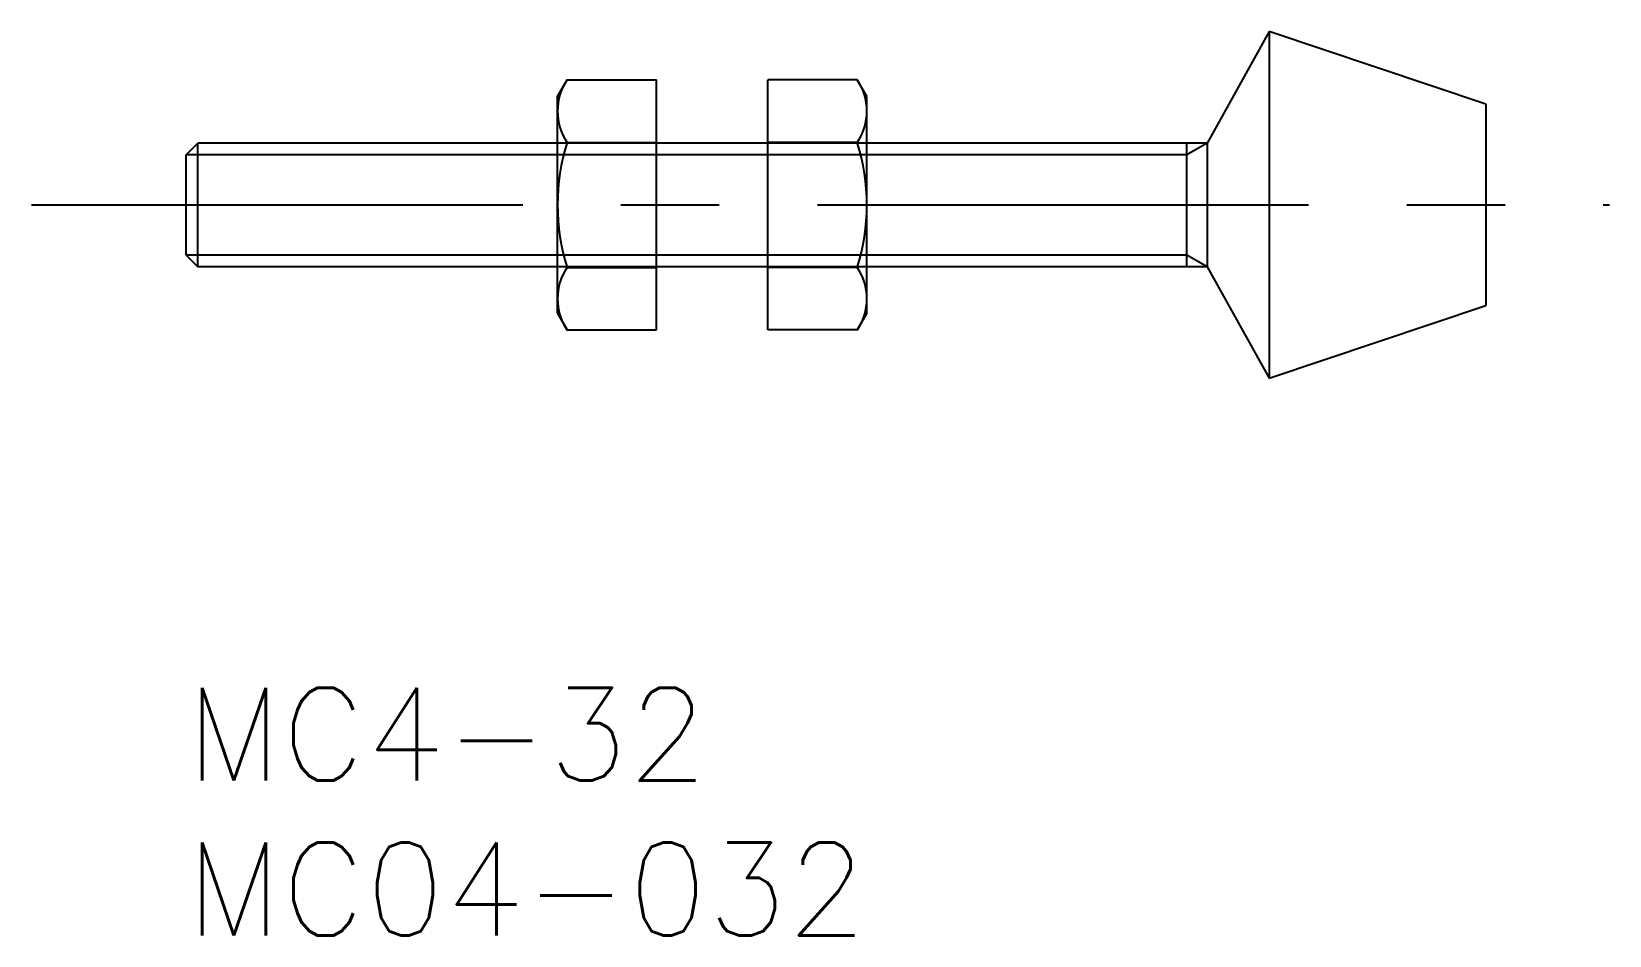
# Model space of a CAD drawing. Extents: x -5 to 46, y -8 to 21.2.
import ezdxf

# ---------------------------------------------------------------- set-up
doc = ezdxf.new("R2010")
doc.units = 0
doc.header["$LTSCALE"] = 0.5
doc.linetypes.add('CENTER', pattern=[50.8, 31.75, -6.35, 6.35, -6.35])
doc.linetypes.add('DASHED', pattern=[19.05, 12.7, -6.35])
doc.layers.get('0').update_dxf_attribs({"linetype": 'CONTINUOUS'})
for name, color, linetype in [('MSM_CENTER', 1, 'CENTER'), ('MSM_CONTINUOUS', 7, 'CONTINUOUS'), ('MSM_DASHED', 4, 'DASHED'), ('MSM_NARROW', 5, 'CONTINUOUS'), ('MSM_PART_NUMBER', 7, 'CONTINUOUS')]:
    doc.layers.add(name, color=color, linetype=linetype)
doc.styles.get("Standard").update_dxf_attribs({"font": 'txt.shx', "height": 3, "bigfont": 'bigfont.shx'})

msp = doc.modelspace()

# ---------------------------------------------------------------- linework, layer by layer
for p, q in [((0, 17.221), (0.379, 17.6)), ((33, 17.6), (33, 13.6)), ((0, 13.979), (0.379, 13.6))]:
    msp.add_line(p, q)
at = {"layer": 'MSM_CENTER'}
msp.add_line((-5, 15.6), (46, 15.6), dxfattribs=at)
at = {"layer": 'MSM_CONTINUOUS'}
for p, q in [((35, 21.2), (33, 17.6)), ((42, 18.85), (35, 21.2)), ((35, 21.2), (35, 10)), ((12, 19.1), (12.313, 19.641)), ((12.313, 19.641), (15.2, 19.641)), ((15.2, 11.559), (15.2, 19.641)), ((21.687, 19.641), (18.8, 19.641)), ((18.8, 11.559), (18.8, 19.641)), ((22, 19.1), (21.687, 19.641)), ((12, 12.1), (12, 19.1)), ((22, 12.1), (22, 19.1)), ((42, 18.85), (42, 12.35)), ((0.379, 13.6), (0.379, 17.6)), ((12, 17.6), (0.379, 17.6)), ((12.313, 17.621), (15.2, 17.621)), ((18.8, 17.6), (15.2, 17.6)), ((21.687, 17.621), (18.8, 17.621)), ((33, 17.6), (22, 17.6)), ((32.344, 13.6), (32.344, 17.6)), ((33, 17.6), (33, 13.6)), ((0, 13.979), (0, 17.221)), ((12, 13.6), (0.379, 13.6)), ((12.313, 13.579), (15.2, 13.579)), ((18.8, 13.6), (15.2, 13.6)), ((21.687, 13.579), (18.8, 13.579)), ((33, 13.6), (22, 13.6)), ((33, 13.6), (35, 10)), ((35, 10), (42, 12.35)), ((12, 12.1), (12.313, 11.559)), ((22, 12.1), (21.687, 11.559)), ((12.313, 11.559), (15.2, 11.559)), ((21.687, 11.559), (18.8, 11.559))]:
    msp.add_line(p, q, dxfattribs=at)
for centre, radius, start, end in [((13.789, 18.631), 1.789, 145.6158, 214.3842), ((20.211, 18.631), 1.789, 325.6158, 34.3842), ((18.687, 15.6), 6.687, 162.412, 197.588), ((15.313, 15.6), 6.687, 342.412, 17.588), ((13.789, 12.569), 1.789, 145.6158, 214.3842), ((20.211, 12.569), 1.789, 325.6158, 34.3842)]:
    msp.add_arc(centre, radius, start, end, dxfattribs=at)
at = {"layer": 'MSM_DASHED'}
for p, q in [((15.2, 17.6), (12, 17.6)), ((22, 17.6), (18.8, 17.6)), ((15.2, 17.221), (12, 17.221)), ((22, 17.221), (18.8, 17.221)), ((15.2, 13.979), (12, 13.979)), ((22, 13.979), (18.8, 13.979)), ((15.2, 13.6), (12, 13.6)), ((22, 13.6), (18.8, 13.6))]:
    msp.add_line(p, q, dxfattribs=at)
at = {"layer": 'MSM_NARROW'}
for p, q in [((33, 17.6), (32.344, 17.221)), ((12, 17.221), (0, 17.221)), ((18.8, 17.221), (15.2, 17.221)), ((32.344, 17.221), (22, 17.221)), ((12, 13.979), (0, 13.979)), ((18.8, 13.979), (15.2, 13.979)), ((32.344, 13.979), (22, 13.979)), ((33, 13.6), (32.344, 13.979))]:
    msp.add_line(p, q, dxfattribs=at)

# ---------------------------------------------------------------- texts
at = {"layer": 'MSM_PART_NUMBER'}
for s, p in [('MC4-32', (0, -3)), ('MC04-032', (0, -8))]:
    msp.add_text(s, height=3, dxfattribs=at).set_placement(p)

doc.saveas('drawing.dxf')
